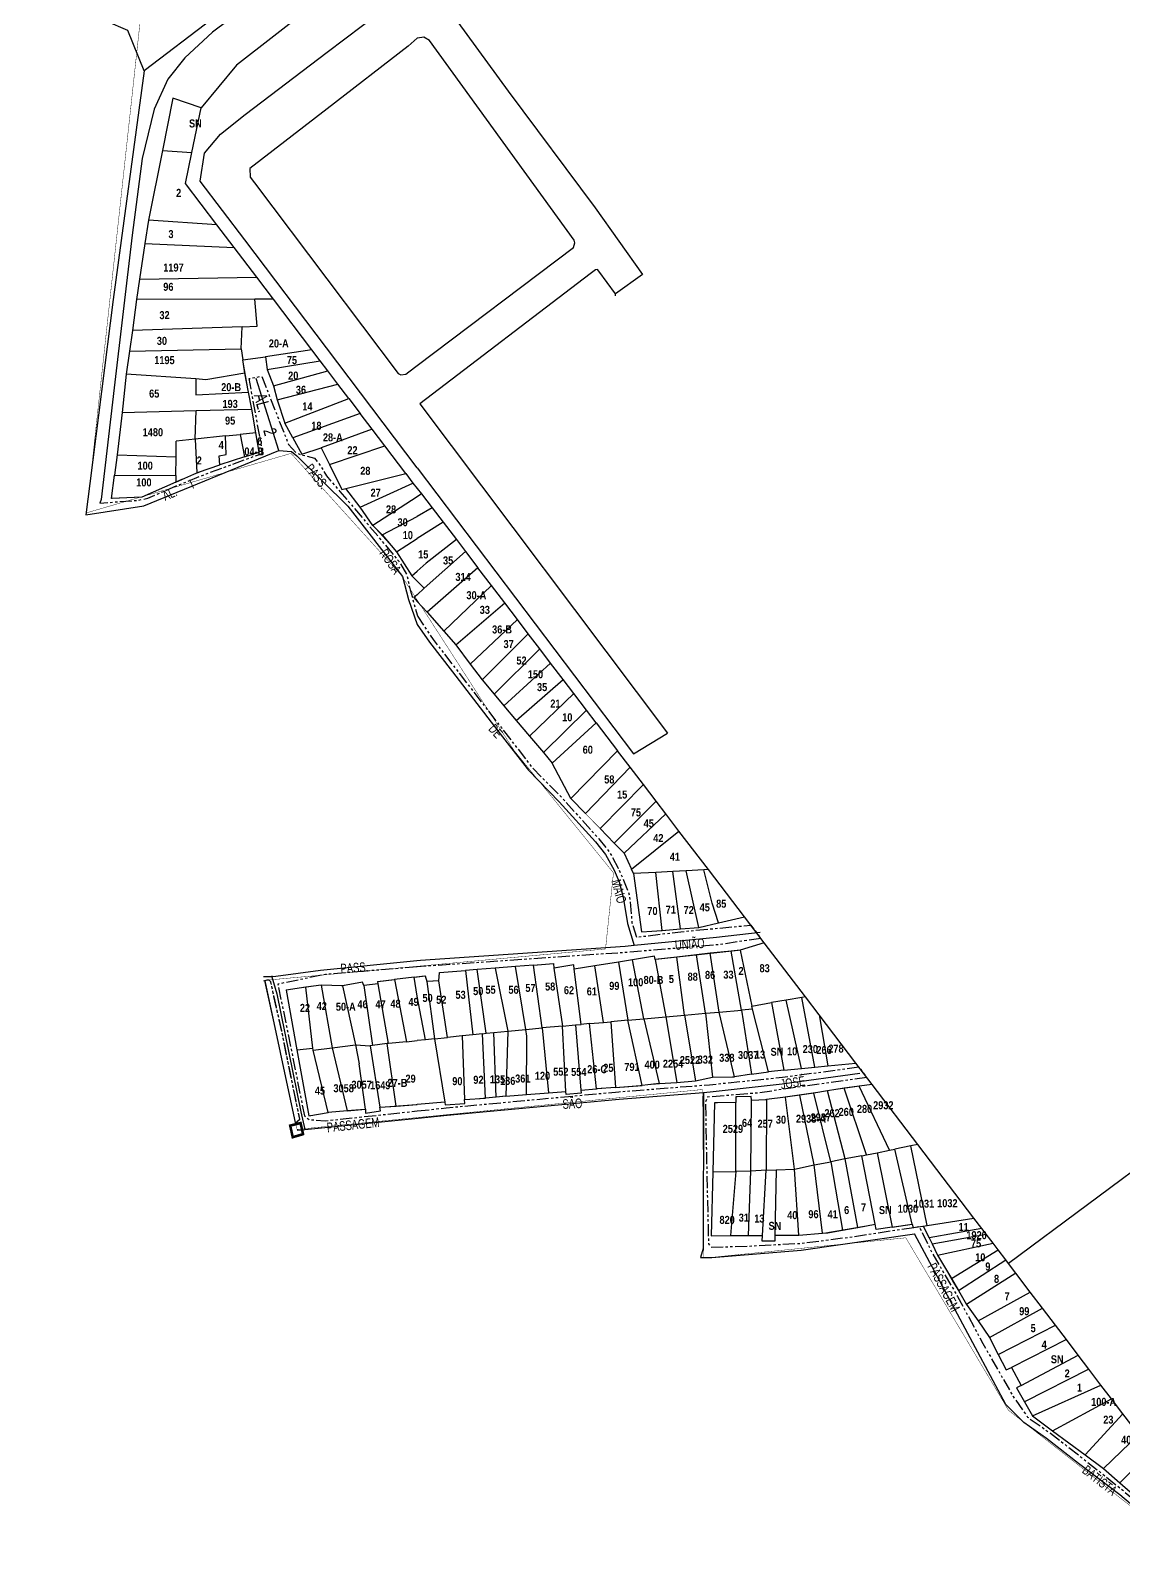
# Model space of a CAD drawing. Extents: x 204381 to 207261, y 4847713 to 4851061.
# Drawn here: x 205675.4 to 206016.9, y 4847956.8 to 4848431.2 of the extents above; entities that cross this region are included whole.
import ezdxf
from ezdxf.enums import TextEntityAlignment as Align

# ---------------------------------------------------------------- set-up
doc = ezdxf.new("R2010")
doc.units = 0
doc.header["$LTSCALE"] = 1.5
doc.header["$MEASUREMENT"] = 0
doc.linetypes.add('PHANTOMX2', pattern=[5, 2.5, -0.5, 0.5, -0.5, 0.5, -0.5])
for name, color, linetype in [('CD-MALHA-LOTES', 40, 'CONTINUOUS'), ('HD-VALAS-DRENOS', 170, 'CONTINUOUS'), ('LM-LIM-SETOR-FISCAL', 7, 'CONTINUOUS'), ('RU-QUADRAS', 210, 'CONTINUOUS'), ('SV-EIXO-ROD-ESTR', 7, 'CONTINUOUS'), ('SV-EIXO-RUA-N-PAV', 6, 'CONTINUOUS'), ('SV-EIXO-RUA-PAV', 20, 'CONTINUOUS'), ('SV-EST-MUNIC-PAV', 1, 'CONTINUOUS'), ('SV-PONTE-BUEIRO', 249, 'CONTINUOUS'), ('SV-RUA-NAO-PAV-S-GUIA-C-GUIA', 7, 'PHANTOMX2'), ('SV-RUA-PAVIM-S-GUIA-C-GUIA', 7, 'CONTINUOUS'), ('SV-TXT-RUA-N-PAV-S-GUIA-C-GUIA', 7, 'CONTINUOUS'), ('Th_NmrPort', 7, 'CONTINUOUS')]:
    doc.layers.add(name, color=color, linetype=linetype)
doc.styles.add('ARIAL', font='ARIAL.TTF')
doc.styles.get("Standard").update_dxf_attribs({"font": 'swisscbo.ttf'})
doc.linetypes.add('Limite', pattern='A,20,-3,[130,ltypeshp.shx,S=6.35,R=0,X=0,Y=0],-3,20', length=46)

msp = doc.modelspace()

# ---------------------------------------------------------------- linework, layer by layer
at = {"layer": 'CD-MALHA-LOTES', "linetype": 'Continuous'}
for points in [[(205796.21, 4848464.28), (205739.75, 4848420.29)], [(205739.75, 4848420.29), (205728.75, 4848406.99)], [(205719.91, 4848409.98), (205716.64, 4848393.62)], [(205728.75, 4848406.99), (205719.91, 4848409.98)], [(205725.82, 4848392.96), (205728.75, 4848406.99)], [(205716.64, 4848393.62), (205712.25, 4848371.84)], [(205716.64, 4848393.62), (205725.82, 4848392.96)], [(205723.88, 4848383.29), (205725.82, 4848392.96)], [(205733.63, 4848370.45), (205723.88, 4848383.29)], [(205712.25, 4848371.84), (205711.16, 4848364.59)], [(205733.63, 4848370.45), (205712.25, 4848371.84)], [(205739, 4848363.38), (205733.63, 4848370.45)], [(205711.16, 4848364.59), (205709.5, 4848353.49)], [(205711.16, 4848364.59), (205739, 4848363.38)], [(205746.09, 4848354.04), (205739, 4848363.38)], [(205709.5, 4848353.49), (205708.54, 4848347.1)], [(205709.5, 4848353.49), (205746.09, 4848354.04)], [(205751.28, 4848347.22), (205746.09, 4848354.04)], [(205708.54, 4848347.1), (205707.26, 4848337.4)], [(205745.44, 4848347.24), (205708.54, 4848347.1)], [(205746.24, 4848338.75), (205745.44, 4848347.24)], [(205751.28, 4848347.22), (205745.44, 4848347.24)], [(205763.3, 4848331.37), (205751.28, 4848347.22)], [(205707.26, 4848337.4), (205706.3, 4848330.92)], [(205741.5, 4848338.57), (205707.26, 4848337.4)], [(205741.25, 4848331.68), (205741.5, 4848338.57)], [(205741.5, 4848338.57), (205746.24, 4848338.75)], [(205706.3, 4848330.92), (205705.25, 4848323.78)], [(205706.3, 4848330.92), (205741.25, 4848331.68)], [(205741.25, 4848331.68), (205741.79, 4848328.19)], [(205763.3, 4848331.37), (205748.79, 4848329.21)], [(205765.94, 4848327.91), (205763.3, 4848331.37)], [(205741.79, 4848328.19), (205748.79, 4848329.21)], [(205742.36, 4848324.08), (205741.79, 4848328.19)], [(205748.79, 4848329.21), (205749.39, 4848325.22)], [(205749.39, 4848325.22), (205765.94, 4848327.91)], [(205749.39, 4848325.22), (205751.32, 4848320.08)], [(205768.34, 4848324.76), (205765.94, 4848327.91)], [(205705.25, 4848323.78), (205704.07, 4848311.82)], [(205727.01, 4848322.25), (205705.25, 4848323.78)], [(205727.01, 4848322.25), (205727.08, 4848317.26)], [(205730.23, 4848322.04), (205727.01, 4848322.25)], [(205742.36, 4848324.08), (205730.23, 4848322.04)], [(205743.54, 4848318.17), (205742.36, 4848324.08)], [(205751.32, 4848320.08), (205768.34, 4848324.76)], [(205751.32, 4848320.08), (205752.46, 4848315.79)], [(205752.46, 4848315.79), (205771.46, 4848320.65)], [(205771.46, 4848320.65), (205768.34, 4848324.76)], [(205774.89, 4848316.13), (205771.46, 4848320.65)], [(205727.08, 4848317.26), (205743.54, 4848318.17)], [(205744.51, 4848312.86), (205743.54, 4848318.17)], [(205752.46, 4848315.79), (205754.87, 4848308.42)], [(205754.87, 4848308.42), (205774.89, 4848316.13)], [(205774.89, 4848316.13), (205778.43, 4848311.48)], [(205704.07, 4848311.82), (205702.43, 4848298.51)], [(205704.07, 4848311.82), (205727.15, 4848312.46)], [(205726.82, 4848303.47), (205727.15, 4848312.46)], [(205727.15, 4848312.46), (205744.51, 4848312.86)], [(205745.79, 4848305.43), (205744.51, 4848312.86)], [(205778.43, 4848311.48), (205757.35, 4848303.91)], [(205782.14, 4848306.6), (205778.43, 4848311.48)], [(205757.35, 4848303.91), (205754.87, 4848308.42)], [(205782.14, 4848306.6), (205766.25, 4848300.7)], [(205786.07, 4848301.42), (205782.14, 4848306.6)], [(205720.89, 4848297.92), (205720.92, 4848302.86)], [(205726.82, 4848303.47), (205720.92, 4848302.86)], [(205736.3, 4848304.45), (205726.82, 4848303.47)], [(205726.82, 4848303.47), (205727.42, 4848292.89)], [(205736.3, 4848304.45), (205740.94, 4848304.87)], [(205736.51, 4848298.67), (205736.3, 4848304.45)], [(205745.79, 4848305.43), (205740.94, 4848304.87)], [(205740.94, 4848304.87), (205742.29, 4848297.92)], [(205746.83, 4848299.39), (205745.79, 4848305.43)], [(205757.35, 4848303.91), (205760.16, 4848298.79)], [(205768.86, 4848295.5), (205786.07, 4848301.42)], [(205792.66, 4848292.74), (205786.07, 4848301.42)], [(206326.51, 4848302.55), (205980.97, 4848045.89)], [(205702.43, 4848298.51), (205701.64, 4848292.21)], [(205702.43, 4848298.51), (205720.89, 4848297.92)], [(205720.82, 4848292.07), (205720.89, 4848297.92)], [(205734.35, 4848298.24), (205736.51, 4848298.67)], [(205734.53, 4848295.4), (205734.35, 4848298.24)], [(205742.29, 4848297.92), (205734.53, 4848295.4)], [(205742.29, 4848297.92), (205746.83, 4848299.39)], [(205760.16, 4848298.79), (205766.25, 4848300.7)], [(205766.25, 4848300.7), (205768.86, 4848295.5)], [(205700.75, 4848284.89), (205701.64, 4848292.21)], [(205701.64, 4848292.21), (205720.82, 4848292.07)], [(205720.78, 4848290.06), (205727.42, 4848292.89)], [(205720.82, 4848292.07), (205720.78, 4848290.06)], [(205727.42, 4848292.89), (205727.91, 4848293.12)], [(205727.91, 4848293.12), (205734.53, 4848295.4)], [(205768.86, 4848295.5), (205772.72, 4848287.75)], [(205773.88, 4848288.04), (205792.66, 4848292.74)], [(205792.66, 4848292.74), (205794.82, 4848289.67)], [(205720.78, 4848290.06), (205710.22, 4848285.32)], [(205772.72, 4848287.75), (205773.88, 4848288.04)], [(205778.42, 4848282.19), (205773.88, 4848288.04)], [(205778.42, 4848282.19), (205794.82, 4848289.67)], [(205794.82, 4848289.67), (205796.23, 4848288.07)], [(205796.23, 4848288.07), (205797.54, 4848286.35)], [(205710.22, 4848285.32), (205700.75, 4848284.89)], [(205782.34, 4848276.45), (205778.42, 4848282.19)], [(205796.25, 4848285.44), (205782.34, 4848276.45)], [(205797.54, 4848286.35), (205796.25, 4848285.44)], [(205797.54, 4848286.35), (205800.88, 4848281.97)], [(205785.24, 4848273.55), (205796.21, 4848279.3)], [(205800.88, 4848281.97), (205796.21, 4848279.3)], [(205804.3, 4848277.51), (205796.23, 4848272.37)], [(205800.88, 4848281.97), (205804.3, 4848277.51)], [(205804.3, 4848277.51), (205808.53, 4848272.1)], [(205782.34, 4848276.45), (205785.24, 4848273.55)], [(205785.24, 4848273.55), (205789.8, 4848268.27)], [(205789.8, 4848268.27), (205796.23, 4848272.37)], [(205789.8, 4848268.27), (205794.55, 4848260.79)], [(205798.37, 4848256.9), (205811.29, 4848268.35)], [(205808.53, 4848272.1), (205799, 4848264.68)], [(205808.53, 4848272.1), (205811.29, 4848268.35)], [(205811.29, 4848268.35), (205815.21, 4848263.22)], [(205799, 4848264.68), (205796.23, 4848262.26)], [(205815.21, 4848263.22), (205799.38, 4848249.4)], [(205819.43, 4848257.7), (205815.21, 4848263.22)], [(205794.55, 4848260.79), (205796.23, 4848262.26)], [(205794.55, 4848260.79), (205796.23, 4848259.08)], [(205798.37, 4848256.9), (205796.23, 4848259.08)], [(205796.21, 4848254.78), (205795.21, 4848253.95)], [(205795.21, 4848253.95), (205796.21, 4848252.74)], [(205796.21, 4848254.78), (205798.37, 4848256.9)], [(205804.59, 4848243.42), (205819.43, 4848257.7)], [(205823.57, 4848252.27), (205819.43, 4848257.7)], [(205796.21, 4848252.74), (205799.38, 4848249.4)], [(205799.38, 4848249.4), (205804.59, 4848243.42)], [(205808.28, 4848239.19), (205823.57, 4848252.27)], [(205827.51, 4848247.12), (205823.57, 4848252.27)], [(205812.78, 4848233.21), (205827.51, 4848247.12)], [(205830.9, 4848242.67), (205827.51, 4848247.12)], [(205804.59, 4848243.42), (205808.28, 4848239.19)], [(205816.5, 4848228.27), (205830.9, 4848242.67)], [(205834.53, 4848237.92), (205830.9, 4848242.67)], [(205808.28, 4848239.19), (205812.78, 4848233.21)], [(205834.53, 4848237.92), (205820.26, 4848223.79)], [(205837.89, 4848233.52), (205834.53, 4848237.92)], [(205812.78, 4848233.21), (205816.5, 4848228.27)], [(205823.33, 4848220.16), (205837.89, 4848233.52)], [(205841.83, 4848228.37), (205837.89, 4848233.52)], [(205816.5, 4848228.27), (205820.26, 4848223.79)], [(205827.19, 4848215.58), (205841.83, 4848228.37)], [(205845.18, 4848223.98), (205841.83, 4848228.37)], [(205820.26, 4848223.79), (205823.33, 4848220.16)], [(205831.34, 4848210.65), (205845.18, 4848223.98)], [(205849.14, 4848218.79), (205845.18, 4848223.98)], [(205823.33, 4848220.16), (205827.19, 4848215.58)], [(205835.65, 4848205.53), (205849.14, 4848218.79)], [(205852.15, 4848214.86), (205849.14, 4848218.79)], [(205827.19, 4848215.58), (205831.34, 4848210.65)], [(205838.4, 4848202.26), (205852.15, 4848214.86)], [(205852.15, 4848214.86), (205858.83, 4848206.11)], [(205831.34, 4848210.65), (205835.65, 4848205.53)], [(205835.65, 4848205.53), (205838.4, 4848202.26)], [(205844.23, 4848191.14), (205838.4, 4848202.26)], [(205858.83, 4848206.11), (205844.23, 4848191.14)], [(205862.73, 4848201), (205858.83, 4848206.11)], [(205862.73, 4848201), (205848.8, 4848186.47)], [(205866.89, 4848195.56), (205862.73, 4848201)], [(205853.34, 4848181.84), (205866.89, 4848195.56)], [(205870.9, 4848190.31), (205866.89, 4848195.56)], [(205844.23, 4848191.14), (205848.8, 4848186.47)], [(205857.8, 4848177.28), (205870.9, 4848190.31)], [(205873.87, 4848186.41), (205870.9, 4848190.31)], [(205860.91, 4848174.11), (205873.87, 4848186.41)], [(205877.99, 4848181.03), (205873.87, 4848186.41)], [(205853.34, 4848181.84), (205857.8, 4848177.28)], [(205863.19, 4848169.09), (205877.99, 4848181.03)], [(205887.19, 4848168.98), (205877.99, 4848181.03)], [(205857.8, 4848177.28), (205860.91, 4848174.11)], [(205860.91, 4848174.11), (205863.19, 4848169.09)], [(205863.79, 4848167.75), (205863.19, 4848169.09)], [(205876.08, 4848168.39), (205870.82, 4848168.12)], [(205880.25, 4848168.61), (205876.08, 4848168.39)], [(205878.47, 4848150.44), (205876.08, 4848168.39)], [(205885.78, 4848168.91), (205880.25, 4848168.61)], [(205884.2, 4848150.89), (205880.25, 4848168.61)], [(205887.19, 4848168.98), (205885.78, 4848168.91)], [(205888.33, 4848158.53), (205885.78, 4848168.91)], [(205898.48, 4848154.2), (205887.19, 4848168.98)], [(205870.82, 4848168.12), (205863.79, 4848167.75)], [(205863.79, 4848167.75), (205866.32, 4848149.49)], [(205872.71, 4848149.99), (205870.82, 4848168.12)], [(205890.37, 4848152.32), (205888.33, 4848158.53)], [(205890.37, 4848152.32), (205898.48, 4848154.2)], [(205904.67, 4848146.08), (205898.48, 4848154.2)], [(205866.32, 4848149.49), (205872.71, 4848149.99)], [(205872.71, 4848149.99), (205878.47, 4848150.44)], [(205878.47, 4848150.44), (205884.2, 4848150.89)], [(205884.2, 4848150.89), (205890.37, 4848152.32)], [(205904.67, 4848146.08), (205897.17, 4848143.76)], [(205917.49, 4848129.18), (205904.67, 4848146.08)], [(205859.07, 4848140.11), (205851.73, 4848138.94)], [(205863.51, 4848140.81), (205859.07, 4848140.11)], [(205859.07, 4848140.11), (205862.08, 4848121.94)], [(205870.38, 4848141.9), (205863.51, 4848140.81)], [(205867.07, 4848122.38), (205863.51, 4848140.81)], [(205870.55, 4848140.85), (205870.38, 4848141.9)], [(205877.33, 4848141.66), (205870.55, 4848140.85)], [(205870.55, 4848140.85), (205873.87, 4848122.99)], [(205883.49, 4848142.4), (205877.33, 4848141.66)], [(205879.72, 4848123.52), (205877.33, 4848141.66)], [(205887.71, 4848142.82), (205883.49, 4848142.4)], [(205886.33, 4848124.11), (205883.49, 4848142.4)], [(205894.31, 4848143.48), (205887.71, 4848142.82)], [(205890.53, 4848124.48), (205887.71, 4848142.82)], [(205897.17, 4848143.76), (205894.31, 4848143.48)], [(205897.49, 4848125.11), (205894.31, 4848143.48)], [(205897.17, 4848143.76), (205900.75, 4848126.31)], [(205795.29, 4848135.42), (205789.08, 4848134.67)], [(205795.29, 4848135.42), (205796.25, 4848135.52)], [(205796.21, 4848129.46), (205795.29, 4848135.42)], [(205796.25, 4848135.52), (205798.73, 4848135.83)], [(205798.73, 4848135.83), (205799.27, 4848133.99)], [(205803.01, 4848134.21), (205803.2, 4848136.82)], [(205803.2, 4848136.82), (205811.34, 4848137.47)], [(205814.98, 4848137.76), (205811.34, 4848137.47)], [(205811.34, 4848137.47), (205813.58, 4848117.4)], [(205820.59, 4848138.2), (205814.98, 4848137.76)], [(205817.81, 4848117.84), (205814.98, 4848137.76)], [(205826.93, 4848138.71), (205820.59, 4848138.2)], [(205820.59, 4848138.2), (205824.49, 4848118.52)], [(205832.52, 4848139.15), (205826.93, 4848138.71)], [(205830.21, 4848119.01), (205826.93, 4848138.71)], [(205832.52, 4848139.15), (205838.8, 4848139.65)], [(205835.23, 4848119.53), (205832.52, 4848139.15)], [(205838.8, 4848139.65), (205838.94, 4848138.15)], [(205845.15, 4848139.22), (205838.94, 4848138.15)], [(205838.94, 4848138.15), (205841.61, 4848120.06)], [(205845.28, 4848137.92), (205845.15, 4848139.22)], [(205851.73, 4848138.94), (205845.28, 4848137.92)], [(205847.4, 4848120.62), (205845.28, 4848137.92)], [(205854.46, 4848121.25), (205851.73, 4848138.94)], [(205761.47, 4848132.21), (205755.23, 4848131.35)], [(205755.23, 4848131.35), (205758.6, 4848112.66)], [(205766.24, 4848132.87), (205761.47, 4848132.21)], [(205763.61, 4848113.21), (205761.47, 4848132.21)], [(205766.24, 4848132.87), (205769.64, 4848113.27)], [(205772.91, 4848132.64), (205766.24, 4848132.87)], [(205779.17, 4848133.86), (205772.91, 4848132.64)], [(205772.91, 4848132.64), (205776.91, 4848114.23)], [(205779.55, 4848132.76), (205779.17, 4848133.86)], [(205784.05, 4848133.3), (205779.55, 4848132.76)], [(205779.55, 4848132.76), (205782.3, 4848114.05)], [(205783.91, 4848134.05), (205789.08, 4848134.67)], [(205784.05, 4848133.3), (205783.91, 4848134.05)], [(205787.24, 4848114.65), (205784.05, 4848133.3)], [(205789.08, 4848134.67), (205792.84, 4848115.19)], [(205803.01, 4848134.21), (205799.27, 4848133.99)], [(205799.27, 4848133.99), (205801.58, 4848116.13)], [(205805.66, 4848116.57), (205803.01, 4848134.21)], [(205798.86, 4848115.84), (205796.21, 4848129.46)], [(205900.75, 4848126.31), (205906.96, 4848127.46)], [(205900.96, 4848125.42), (205900.75, 4848126.31)], [(205911.45, 4848128.2), (205906.96, 4848127.46)], [(205906.96, 4848127.46), (205910.8, 4848106.3)], [(205916.38, 4848129), (205911.45, 4848128.2)], [(205916.3, 4848106.84), (205911.45, 4848128.2)], [(205917.49, 4848129.18), (205916.38, 4848129)], [(205920.47, 4848107.25), (205916.38, 4848129)], [(205921.76, 4848123.65), (205917.49, 4848129.18)], [(205850.1, 4848120.86), (205847.4, 4848120.62)], [(205850.1, 4848120.86), (205854.46, 4848121.25)], [(205852.28, 4848100.48), (205850.1, 4848120.86)], [(205854.46, 4848121.25), (205856.7, 4848121.45)], [(205862.08, 4848121.94), (205856.7, 4848121.45)], [(205856.7, 4848121.45), (205858.15, 4848100.94)], [(205862.08, 4848121.94), (205867.07, 4848122.38)], [(205866.5, 4848101.54), (205862.08, 4848121.94)], [(205867.07, 4848122.38), (205873.87, 4848122.99)], [(205867.07, 4848122.38), (205871.82, 4848102.18)], [(205873.87, 4848122.99), (205879.72, 4848123.52)], [(205873.87, 4848122.99), (205877.36, 4848102.48)], [(205879.72, 4848123.52), (205886.33, 4848124.11)], [(205879.72, 4848123.52), (205883.19, 4848102.94)], [(205886.33, 4848124.11), (205890.53, 4848124.48)], [(205886.33, 4848124.11), (205888.45, 4848104.09)], [(205890.53, 4848124.48), (205897.49, 4848125.11)], [(205895.38, 4848104.27), (205890.53, 4848124.48)], [(205900.96, 4848125.42), (205897.49, 4848125.11)], [(205897.49, 4848125.11), (205900.68, 4848105.04)], [(205905.97, 4848105.82), (205900.96, 4848125.42)], [(205933.28, 4848108.51), (205921.76, 4848123.65)], [(205921.76, 4848123.65), (205924.54, 4848107.67)], [(205801.58, 4848116.13), (205798.86, 4848115.84)], [(205801.58, 4848116.13), (205805.66, 4848116.57)], [(205801.58, 4848116.13), (205804.87, 4848096.29)], [(205810.26, 4848117.07), (205805.66, 4848116.57)], [(205813.58, 4848117.4), (205810.26, 4848117.07)], [(205810.26, 4848117.07), (205811.04, 4848097.11)], [(205816.58, 4848117.71), (205813.58, 4848117.4)], [(205816.58, 4848117.71), (205817.81, 4848117.84)], [(205817.53, 4848097.61), (205816.58, 4848117.71)], [(205817.81, 4848117.84), (205820.12, 4848118.07)], [(205820.12, 4848118.07), (205824.49, 4848118.52)], [(205820.86, 4848097.91), (205820.12, 4848118.07)], [(205824.49, 4848118.52), (205823.94, 4848098.15)], [(205824.49, 4848118.52), (205830.21, 4848119.01)], [(205830.21, 4848119.01), (205835.23, 4848119.53)], [(205830.46, 4848116.98), (205830.21, 4848119.01)], [(205830.42, 4848098.68), (205830.46, 4848116.98)], [(205841.61, 4848120.06), (205835.23, 4848119.53)], [(205835.23, 4848119.53), (205837.19, 4848099.23)], [(205841.61, 4848120.06), (205845.68, 4848120.47)], [(205842.66, 4848099.67), (205841.61, 4848120.06)], [(205845.68, 4848120.47), (205847.4, 4848120.62)], [(205845.68, 4848120.47), (205847.38, 4848100.05)], [(205758.6, 4848112.66), (205763.61, 4848113.21)], [(205758.6, 4848112.66), (205762.31, 4848092.08)], [(205763.75, 4848112.61), (205763.61, 4848113.21)], [(205763.75, 4848112.61), (205769.64, 4848113.27)], [(205768.38, 4848093.05), (205763.75, 4848112.61)], [(205769.64, 4848113.27), (205776.91, 4848114.23)], [(205769.64, 4848113.27), (205774.36, 4848093.62)], [(205776.91, 4848114.23), (205778.08, 4848108.27)], [(205776.91, 4848114.23), (205781.55, 4848113.97)], [(205782.3, 4848114.05), (205781.55, 4848113.97)], [(205781.55, 4848113.97), (205784.55, 4848094.75)], [(205786.87, 4848114.61), (205782.3, 4848114.05)], [(205787.24, 4848114.65), (205786.87, 4848114.61)], [(205789.6, 4848095.08), (205786.87, 4848114.61)], [(205792.84, 4848115.19), (205787.24, 4848114.65)], [(205792.84, 4848115.19), (205796.23, 4848115.55)], [(205798.86, 4848115.84), (205796.23, 4848115.55)], [(205780.08, 4848094.17), (205778.08, 4848108.27)], [(205910.8, 4848106.3), (205916.3, 4848106.84)], [(205916.3, 4848106.84), (205920.47, 4848107.25)], [(205920.47, 4848107.25), (205924.54, 4848107.67)], [(205924.54, 4848107.67), (205933.28, 4848108.51)], [(205938.35, 4848101.86), (205933.28, 4848108.51)], [(205871.82, 4848102.18), (205866.5, 4848101.54)], [(205871.82, 4848102.18), (205877.36, 4848102.48)], [(205877.36, 4848102.48), (205883.19, 4848102.94)], [(205883.19, 4848102.94), (205888.45, 4848104.09)], [(205888.45, 4848104.09), (205895.38, 4848104.27)], [(205900.68, 4848105.04), (205895.38, 4848104.27)], [(205900.68, 4848105.04), (205905.97, 4848105.82)], [(205910.8, 4848106.3), (205905.97, 4848105.82)], [(205938.35, 4848101.86), (205934.31, 4848101.33)], [(205952.63, 4848083.1), (205938.35, 4848101.86)], [(205811.04, 4848097.11), (205817.53, 4848097.61)], [(205820.86, 4848097.91), (205817.53, 4848097.61)], [(205823.94, 4848098.15), (205820.86, 4848097.91)], [(205823.94, 4848098.15), (205830.42, 4848098.68)], [(205830.42, 4848098.68), (205837.19, 4848099.23)], [(205837.19, 4848099.23), (205842.66, 4848099.67)], [(205842.76, 4848098.76), (205842.66, 4848099.67)], [(205847.49, 4848099.13), (205842.76, 4848098.76)], [(205847.38, 4848100.05), (205852.28, 4848100.48)], [(205847.38, 4848100.05), (205847.49, 4848099.13)], [(205858.15, 4848100.94), (205852.28, 4848100.48)], [(205858.15, 4848100.94), (205866.5, 4848101.54)], [(205895.82, 4848097.96), (205895.75, 4848096.21)], [(205900.55, 4848098.1), (205895.82, 4848097.96)], [(205900.63, 4848096.95), (205900.55, 4848098.1)], [(205900.63, 4848096.95), (205905.36, 4848097.19)], [(205905.36, 4848097.19), (205905.29, 4848075.03)], [(205911.28, 4848097.9), (205905.36, 4848097.19)], [(205915.8, 4848098.54), (205911.28, 4848097.9)], [(205914.11, 4848075.35), (205911.28, 4848097.9)], [(205920.09, 4848099.16), (205915.8, 4848098.54)], [(205920.22, 4848076.7), (205915.8, 4848098.54)], [(205924.36, 4848099.84), (205920.09, 4848099.16)], [(205925.49, 4848077.72), (205920.09, 4848099.16)], [(205929.62, 4848100.71), (205924.36, 4848099.84)], [(205929.95, 4848078.59), (205924.36, 4848099.84)], [(205934.31, 4848101.33), (205929.62, 4848100.71)], [(205936.58, 4848079.88), (205929.62, 4848100.71)], [(205943.74, 4848081.28), (205934.31, 4848101.33)], [(205762.31, 4848092.08), (205768.38, 4848093.05)], [(205774.36, 4848093.62), (205768.38, 4848093.05)], [(205774.36, 4848093.62), (205780.08, 4848094.17)], [(205780.08, 4848094.17), (205780.1, 4848092.92)], [(205780.1, 4848092.92), (205784.78, 4848093.61)], [(205784.55, 4848094.75), (205789.6, 4848095.08)], [(205784.78, 4848093.61), (205784.55, 4848094.75)], [(205789.6, 4848095.08), (205796.23, 4848095.64)], [(205804.87, 4848096.29), (205796.23, 4848095.64)], [(205804.87, 4848096.29), (205804.94, 4848095.44)], [(205804.94, 4848095.44), (205811.11, 4848095.91)], [(205811.11, 4848095.91), (205811.04, 4848097.11)], [(205889.07, 4848096.08), (205888.57, 4848074.6)], [(205895.75, 4848096.21), (205889.07, 4848096.08)], [(205895.72, 4848074.71), (205895.75, 4848096.21)], [(205900.45, 4848074.79), (205900.63, 4848096.95)], [(205952.63, 4848083.1), (205950.43, 4848082.64)], [(205970.15, 4848060.1), (205952.63, 4848083.1)], [(205929.95, 4848078.59), (205925.49, 4848077.72)], [(205935.1, 4848079.6), (205929.95, 4848078.59)], [(205933.86, 4848057.19), (205929.95, 4848078.59)], [(205935.1, 4848079.6), (205936.58, 4848079.88)], [(205939.32, 4848058.18), (205935.1, 4848079.6)], [(205936.58, 4848079.88), (205939.9, 4848080.53)], [(205939.9, 4848080.53), (205943.74, 4848081.28)], [(205939.9, 4848080.53), (205944.61, 4848057.31)], [(205943.74, 4848081.28), (205945.42, 4848081.61)], [(205950.43, 4848082.64), (205945.42, 4848081.61)], [(205950.89, 4848058.24), (205945.42, 4848081.61)], [(205955.55, 4848057.81), (205950.43, 4848082.64)], [(205888.57, 4848074.6), (205888.11, 4848054.54)], [(205888.57, 4848074.6), (205895.72, 4848074.71)], [(205895.72, 4848074.71), (205894.15, 4848054.62)], [(205900.45, 4848074.79), (205895.72, 4848074.71)], [(205899.74, 4848054.67), (205900.45, 4848074.79)], [(205905.29, 4848075.03), (205900.45, 4848074.79)], [(205904.13, 4848054.7), (205905.29, 4848075.03)], [(205905.29, 4848075.03), (205908.33, 4848075.19)], [(205908.33, 4848075.19), (205907.92, 4848054.77)], [(205908.33, 4848075.19), (205914.11, 4848075.35)], [(205914.11, 4848075.35), (205920.22, 4848076.7)], [(205915.5, 4848054.72), (205914.11, 4848075.35)], [(205920.22, 4848076.7), (205925.49, 4848077.72)], [(205922.88, 4848055.35), (205920.22, 4848076.7)], [(205925.49, 4848077.72), (205929.06, 4848056.31)], [(205955.55, 4848057.81), (205970.15, 4848060.1)], [(205972.59, 4848056.89), (205970.15, 4848060.1)], [(205888.11, 4848054.54), (205894.15, 4848054.62)], [(205894.15, 4848054.62), (205899.74, 4848054.67)], [(205899.74, 4848054.67), (205904.13, 4848054.7)], [(205903.97, 4848052.94), (205904.13, 4848054.7)], [(205907.92, 4848054.77), (205907.91, 4848052.92)], [(205907.92, 4848054.77), (205915.5, 4848054.72)], [(205915.5, 4848054.72), (205922.88, 4848055.35)], [(205922.88, 4848055.35), (205924.51, 4848055.49)], [(205924.51, 4848055.49), (205929.06, 4848056.31)], [(205929.06, 4848056.31), (205933.86, 4848057.19)], [(205933.86, 4848057.19), (205939.32, 4848058.18)], [(205939.65, 4848056.58), (205939.32, 4848058.18)], [(205944.61, 4848057.31), (205939.65, 4848056.58)], [(205944.61, 4848057.31), (205950.89, 4848058.24)], [(205950.89, 4848058.24), (205951.21, 4848057.2)], [(205951.21, 4848057.2), (205954.33, 4848057.62)], [(205954.33, 4848057.62), (205955.55, 4848057.81)], [(205954.33, 4848057.62), (205956.16, 4848053.94)], [(205972.59, 4848056.89), (205956.16, 4848053.94)], [(205957.08, 4848052.1), (205973.95, 4848055.11)], [(205973.95, 4848055.11), (205972.59, 4848056.89)], [(205976.15, 4848052.23), (205973.95, 4848055.11)], [(205907.91, 4848052.92), (205903.97, 4848052.94)], [(205956.16, 4848053.94), (205957.08, 4848052.1)], [(205957.08, 4848052.1), (205958.83, 4848048.57)], [(205958.83, 4848048.57), (205976.15, 4848052.23)], [(205963.15, 4848041.21), (205977.74, 4848050.14)], [(205977.74, 4848050.14), (205976.15, 4848052.23)], [(205980.09, 4848047.05), (205977.74, 4848050.14)], [(205958.83, 4848048.57), (205963.15, 4848041.21)], [(205965.34, 4848037.49), (205980.09, 4848047.05)], [(205980.97, 4848045.89), (205980.09, 4848047.05)], [(205983.26, 4848042.88), (205980.97, 4848045.89)], [(205963.15, 4848041.21), (205965.34, 4848037.49)], [(205983.26, 4848042.88), (205967.89, 4848033.15)], [(205987.75, 4848036.99), (205983.26, 4848042.88)], [(205965.34, 4848037.49), (205967.89, 4848033.15)], [(205971.44, 4848027.98), (205987.75, 4848036.99)], [(205991.55, 4848032), (205987.75, 4848036.99)], [(205967.89, 4848033.15), (205971.44, 4848027.98)], [(205974.99, 4848022.8), (205991.55, 4848032)], [(205995.63, 4848026.64), (205991.55, 4848032)], [(205971.44, 4848027.98), (205974.99, 4848022.8)], [(205977.77, 4848017.45), (205995.63, 4848026.64)], [(205999.05, 4848022.15), (205995.63, 4848026.64)], [(205974.99, 4848022.8), (205977.77, 4848017.45)], [(205999.05, 4848022.15), (205981.88, 4848013.46)], [(206002.76, 4848017.27), (205999.05, 4848022.15)], [(205977.77, 4848017.45), (205980.25, 4848012.68)], [(205984.89, 4848007.8), (206002.76, 4848017.27)], [(206006.09, 4848012.9), (206002.76, 4848017.27)], [(205980.25, 4848012.68), (205981.88, 4848013.46)], [(205981.88, 4848013.46), (205984.89, 4848007.8)], [(206006.09, 4848012.9), (205986.01, 4848002.65)], [(206009.81, 4848007.9), (206006.09, 4848012.9)], [(205984.89, 4848007.8), (205983.51, 4848007.12)], [(205983.51, 4848007.12), (205986.01, 4848002.65)], [(205988.44, 4847998.29), (206009.81, 4848007.9)], [(206013.18, 4848003.59), (206009.81, 4848007.9)], [(205986.01, 4848002.65), (205988.44, 4847998.29)], [(205994.72, 4847993.66), (206013.18, 4848003.59)], [(206016.72, 4847998.93), (206013.18, 4848003.59)], [(205988.44, 4847998.29), (205994.72, 4847993.66)], [(206004.96, 4847986.1), (206016.72, 4847998.93)], [(206021.65, 4847992.45), (206016.72, 4847998.93)], [(205994.72, 4847993.66), (206004.96, 4847986.1)], [(206010.65, 4847981.9), (206021.65, 4847992.45)], [(206004.96, 4847986.1), (206010.65, 4847981.9)], [(206015.79, 4847977.36), (206025.59, 4847987.28)], [(206010.65, 4847981.9), (206015.79, 4847977.36)], [(206015.79, 4847977.36), (206018.96, 4847974.54)]]:
    msp.add_lwpolyline(points, dxfattribs=at)
at = {"layer": 'HD-VALAS-DRENOS', "const_width": 0.18, "flags": 128}
msp.add_lwpolyline([(205758.28, 4848089.43), (205748.69, 4848134.28)], dxfattribs=at)
msp.add_lwpolyline([(205758.28, 4848089.43), (205748.69, 4848134.28)], dxfattribs=at)
at = {"layer": 'HD-VALAS-DRENOS', "flags": 128}
msp.add_lwpolyline([(205758.28, 4848089.43), (205748.69, 4848134.28)], dxfattribs=at)
msp.add_lwpolyline([(205758.28, 4848089.43), (205748.69, 4848134.28)], dxfattribs=at)
at = {"layer": 'LM-LIM-SETOR-FISCAL', "linetype": 'Limite', "ltscale": 0.1, "const_width": 0.13, "flags": 128}
msp.add_lwpolyline([(206960.49, 4848346.74), (206519.68, 4848013.26), (206524.96, 4848001.52), (206186.17, 4847750.07), (206137.65, 4847714.77), (206055.88, 4847783.52), (206022.18, 4847808.19), (206018.12, 4847816.07), (206019.95, 4847830.66), (206053.3, 4847836.03), (206059.06, 4847868.43), (206040.45, 4847926.27), (206039.82, 4847951.17), (206026.44, 4847964.39), (205980.98, 4848000.04), (205948.86, 4848053.95), (205885.79, 4848047.59), (205885.38, 4848100.28), (205758.68, 4848087.81), (205748.41, 4848134.36), (205855.06, 4848144.19), (205857.54, 4848167.98), (205826.48, 4848206.22), (205791.25, 4848260.92), (205756.8, 4848299.01), (205692.97, 4848280.46), (205710.22, 4848439.16), (205051.32, 4848428.57), (204677.84, 4848416.25), (204661.89, 4848420.75), (204677.59, 4848456.68), (204685.73, 4848493.72), (204687.66, 4848576.43), (204676.79, 4848658.68), (204674.85, 4848798.87), (204665.61, 4849337.36), (204658.49, 4849545.69), (204657.02, 4849545.63), (204645.12, 4849704.28), (204643.71, 4849869.24), (204651.14, 4849927.22), (204647.62, 4849990.33), (204636.26, 4850264.54), (204381.83, 4850909.69), (204986.84, 4850806.73), (205140.83, 4850787.35), (205201.03, 4850796.27), (205245.63, 4850823.19), (205310.25, 4850896.98), (205324.08, 4850905.65), (205327.72, 4850908.15), (205339.74, 4850916.46), (205358.28, 4850945.44), (205381.54, 4850978.24), (205458.47, 4851060.64), (205958.1, 4850305), (206256.21, 4850261.19), (206296.36, 4850246.47), (206381.84, 4850187.26), (206402.35, 4850183.32), (206465.45, 4850155.1), (206438.69, 4850087.64), (206416.16, 4850016.08), (206422.43, 4850015.06), (206376.86, 4849879.93), (206318.97, 4849888.04), (206311.32, 4849828.25), (206177.89, 4849842.97), (206161.27, 4849779.77), (206627.66, 4849358.82), (206746.45, 4849445.1), (206955.53, 4849187.19), (207019.34, 4849111.98), (207025.31, 4849104.91), (207033.93, 4849094.44), (207048.4, 4849077.1), (207039.09, 4849069.24), (207026.18, 4849059.14), (207002.58, 4849038.25), (206981.71, 4849023.09), (206966.26, 4849011.39), (206958.44, 4849004.76), (206968.98, 4848989.87), (206978.67, 4848976.02), (207002.49, 4848944.75), (207008.79, 4848936.89), (207034.07, 4848905.39), (207054.15, 4848879.42), (207075.28, 4848852.41), (207089.04, 4848833.89), (207099.68, 4848804.07), (207108.98, 4848791.97), (207114.21, 4848785.08), (207138.58, 4848756.16), (207148.67, 4848740.27), (207162.16, 4848719.72), (207199.66, 4848661.86), (207214.13, 4848640.25), (207233.64, 4848611.27), (207250.42, 4848586.92), (207261.26, 4848571.24), (207169.66, 4848504.88), (207140.72, 4848483.45), (207106.7, 4848455.88), (207093.59, 4848446.09), (207051.18, 4848413.73)], close=True, dxfattribs=at)
at = {"layer": 'RU-QUADRAS', "color": 6, "linetype": 'Continuous', "const_width": 0.18}
msp.add_lwpolyline([(206035.02, 4847960.25), (206010.65, 4847981.9), (205988.44, 4847998.29), (205983.51, 4848007.12), (205984.89, 4848007.8), (205981.88, 4848013.46), (205980.25, 4848012.68), (205974.99, 4848022.8, -0.035038), (205958.83, 4848048.57), (205954.33, 4848057.62), (205951.21, 4848057.2), (205950.89, 4848058.24), (205939.65, 4848056.58), (205939.32, 4848058.18), (205922.88, 4848055.35, -0.04591), (205907.92, 4848054.77), (205907.91, 4848052.92), (205903.97, 4848052.94), (205904.13, 4848054.7), (205888.11, 4848054.54), (205889.07, 4848096.08), (205895.75, 4848096.21), (205895.82, 4848097.96), (205900.55, 4848098.1), (205900.63, 4848096.95), (205905.36, 4848097.19), (205938.35, 4848101.86), (205933.28, 4848108.51), (205905.97, 4848105.82), (205895.38, 4848104.27), (205888.45, 4848104.09), (205883.19, 4848102.94), (205847.38, 4848100.05), (205847.49, 4848099.13), (205842.76, 4848098.76), (205842.66, 4848099.67), (205811.04, 4848097.11), (205811.11, 4848095.91), (205804.94, 4848095.44), (205804.87, 4848096.29), (205784.55, 4848094.75), (205784.78, 4848093.61), (205780.1, 4848092.92), (205780.08, 4848094.17, 0.031524), (205762.31, 4848092.08), (205755.23, 4848131.35), (205766.24, 4848132.87), (205772.91, 4848132.64), (205779.17, 4848133.86), (205779.55, 4848132.76), (205784.05, 4848133.3), (205783.91, 4848134.05), (205798.73, 4848135.83), (205799.27, 4848133.99), (205803.01, 4848134.21), (205803.2, 4848136.82), (205838.8, 4848139.65), (205838.94, 4848138.15), (205845.15, 4848139.22), (205845.28, 4848137.92), (205870.38, 4848141.9), (205870.55, 4848140.85), (205897.17, 4848143.76), (205904.67, 4848146.08), (205898.48, 4848154.2), (205884.2, 4848150.89), (205866.32, 4848149.49), (205863.79, 4848167.75), (205860.91, 4848174.11), (205844.23, 4848191.14), (205838.4, 4848202.26), (205816.5, 4848228.27), (205808.28, 4848239.19), (205795.21, 4848253.95), (205798.37, 4848256.9), (205794.55, 4848260.79), (205789.8, 4848268.27), (205782.34, 4848276.45, 0.03432), (205773.83, 4848288.01), (205772.72, 4848287.75), (205766.16, 4848300.66), (205760.16, 4848298.79), (205754.87, 4848308.42), (205751.32, 4848320.08), (205749.39, 4848325.22), (205748.79, 4848329.21), (205741.79, 4848328.19), (205746.83, 4848299.39, 0.045764), (205710.22, 4848285.32), (205700.75, 4848284.89, 0.01216), (205705.25, 4848323.78), (205712.25, 4848371.84), (205719.91, 4848409.98), (205728.75, 4848406.99), (205739.75, 4848420.29), (205796.21, 4848464.28)], format="xyb", dxfattribs=at)
at = {"layer": 'SV-EIXO-ROD-ESTR', "flags": 128}
msp.add_lwpolyline([(205796.27, 4848483.66), (205710.88, 4848418.54), (205705.84, 4848431.14), (205692.22, 4848436.94), (205681.84, 4848440.86)], dxfattribs=at)
msp.add_lwpolyline([(205796.27, 4848483.66), (205710.88, 4848418.54), (205705.84, 4848431.14), (205692.22, 4848436.94), (205681.84, 4848440.86)], dxfattribs=at)
at = {"layer": 'SV-EIXO-RUA-N-PAV', "flags": 128}
for points in [[(205752.94, 4848299.87), (205745.94, 4848322.38)], [(205752.94, 4848299.87), (205745.94, 4848322.38)], [(205692.67, 4848279.8), (205710.76, 4848282.62), (205752.94, 4848299.87)], [(205692.67, 4848279.8), (205710.76, 4848282.62), (205752.94, 4848299.87)], [(205752.94, 4848299.87), (205756.99, 4848299.6), (205758.61, 4848298.25), (205774.51, 4848282.48), (205791.63, 4848260.51), (205793.52, 4848253.37), (205796.26, 4848245.59)], [(205752.94, 4848299.87), (205756.99, 4848299.6), (205758.61, 4848298.25), (205774.51, 4848282.48), (205791.63, 4848260.51), (205793.52, 4848253.37), (205796.26, 4848245.59)], [(205796.26, 4848245.59), (205800.07, 4848240.03), (205807.23, 4848230.72), (205821.4, 4848212.37), (205830.55, 4848200.57), (205830.98, 4848200.02), (205840.6, 4848190.2), (205851.9, 4848177.64), (205855.03, 4848173.71), (205857.77, 4848168.82), (205859.33, 4848165.17), (205860.62, 4848160.32), (205861.89, 4848152.17), (205864, 4848145.24)], [(205796.26, 4848245.59), (205800.07, 4848240.03), (205807.23, 4848230.72), (205821.4, 4848212.37), (205830.55, 4848200.57), (205830.98, 4848200.02), (205840.6, 4848190.2), (205851.9, 4848177.64), (205855.03, 4848173.71), (205857.77, 4848168.82), (205859.33, 4848165.17), (205860.62, 4848160.32), (205861.89, 4848152.17), (205864, 4848145.24)], [(205903.34, 4848149.33), (205889.72, 4848147.81), (205864, 4848145.24), (205861.18, 4848144.96), (205832.21, 4848143.01), (205797.28, 4848140.55), (205796.08, 4848140.45)], [(205903.34, 4848149.33), (205889.72, 4848147.81), (205864, 4848145.24), (205861.18, 4848144.96), (205832.21, 4848143.01), (205797.28, 4848140.55), (205796.08, 4848140.45)], [(205796.08, 4848140.45), (205766.02, 4848137.5), (205752.09, 4848135.55), (205750.84, 4848135.51), (205748.17, 4848135.43)], [(205796.08, 4848140.45), (205766.02, 4848137.5), (205752.09, 4848135.55), (205750.84, 4848135.51), (205748.17, 4848135.43)], [(205750.78, 4848135.74), (205750.84, 4848135.51), (205752.34, 4848130.15), (205759.83, 4848093.33), (205761.16, 4848087.83)], [(205750.78, 4848135.74), (205750.84, 4848135.51), (205752.34, 4848130.15), (205759.83, 4848093.33), (205761.16, 4848087.83)], [(205796.47, 4848091.31), (205805.53, 4848092.28), (205859.36, 4848097.31), (205885.67, 4848099.34), (205887.76, 4848099.5), (205910.25, 4848102.04), (205934.5, 4848105.42)], [(205796.47, 4848091.31), (205805.53, 4848092.28), (205859.36, 4848097.31), (205885.67, 4848099.34), (205887.76, 4848099.5), (205910.25, 4848102.04), (205934.5, 4848105.42)], [(205885.67, 4848099.34), (205885.6, 4848050.56), (205884.69, 4848047.82)], [(205885.67, 4848099.34), (205885.6, 4848050.56), (205884.69, 4848047.82)], [(205758.7, 4848087.59), (205761.16, 4848087.83), (205796.47, 4848091.31)], [(205758.7, 4848087.59), (205761.16, 4848087.83), (205796.47, 4848091.31)], [(205884.69, 4848047.82), (205888.28, 4848047.82), (205916.22, 4848050.04), (205951.6, 4848055.16)], [(205884.69, 4848047.82), (205888.28, 4848047.82), (205916.22, 4848050.04), (205951.6, 4848055.16)], [(206031.79, 4847960.16), (206015.74, 4847973.68), (206002.84, 4847983.45), (205992.86, 4847991.22), (205985.76, 4847996.22), (205983.26, 4847998.73), (205980.09, 4848001.91), (205951.6, 4848055.16)], [(206031.79, 4847960.16), (206015.74, 4847973.68), (206002.84, 4847983.45), (205992.86, 4847991.22), (205985.76, 4847996.22), (205983.26, 4847998.73), (205980.09, 4848001.91), (205951.6, 4848055.16)]]:
    msp.add_lwpolyline(points, dxfattribs=at)
at = {"layer": 'SV-EIXO-RUA-PAV', "flags": 128}
msp.add_lwpolyline([(205710.88, 4848418.54), (205701.26, 4848347.1), (205693.93, 4848289.62), (205692.67, 4848279.8)], dxfattribs=at)
msp.add_lwpolyline([(205710.88, 4848418.54), (205701.26, 4848347.1), (205693.93, 4848289.62), (205692.67, 4848279.8)], dxfattribs=at)
at = {"layer": 'SV-EST-MUNIC-PAV', "flags": 128}
msp.add_lwpolyline([(205776.17, 4848461.03), (205773.53, 4848461.18), (205770.32, 4848459.52), (205768.16, 4848457.86), (205752.65, 4848445.95), (205732.23, 4848430.62), (205723.63, 4848422.54), (205718.28, 4848415.97)], dxfattribs=at)
msp.add_lwpolyline([(205776.17, 4848461.03), (205773.53, 4848461.18), (205770.32, 4848459.52), (205768.16, 4848457.86), (205752.65, 4848445.95), (205732.23, 4848430.62), (205723.63, 4848422.54), (205718.28, 4848415.97)], dxfattribs=at)
at = {"layer": 'SV-PONTE-BUEIRO', "const_width": 0.8, "flags": 128}
msp.add_lwpolyline([(205756.54, 4848089.01), (205759.79, 4848089.8), (205760.55, 4848086.33), (205757.33, 4848085.37)], close=True, dxfattribs=at)
msp.add_lwpolyline([(205756.54, 4848089.01), (205759.79, 4848089.8), (205760.55, 4848086.33), (205757.33, 4848085.37)], close=True, dxfattribs=at)
at = {"layer": 'SV-RUA-NAO-PAV-S-GUIA-C-GUIA', "flags": 128}
for points in [[(205697.52, 4848284.62), (205697.06, 4848283.48), (205709.06, 4848284.35), (205712.02, 4848285), (205721.41, 4848289.03), (205730.29, 4848292.61), (205747.74, 4848299.01), (205747.5, 4848301.98), (205743.67, 4848322.39), (205747.63, 4848323.13), (205756.03, 4848301.79), (205758.46, 4848299.21), (205760.15, 4848298.48), (205761.77, 4848298.18), (205764.13, 4848297.55), (205766.19, 4848294.87), (205767.84, 4848292), (205772.09, 4848287.1), (205776.51, 4848281.94), (205784.19, 4848272.83), (205790.44, 4848265.32), (205792.94, 4848261.25), (205794.05, 4848256.34), (205796.23, 4848248.53)], [(205697.52, 4848284.62), (205697.06, 4848283.48), (205709.06, 4848284.35), (205712.02, 4848285), (205721.41, 4848289.03), (205730.29, 4848292.61), (205747.74, 4848299.01), (205747.5, 4848301.98), (205743.67, 4848322.39), (205747.63, 4848323.13), (205756.03, 4848301.79), (205758.46, 4848299.21), (205760.15, 4848298.48), (205761.77, 4848298.18), (205764.13, 4848297.55), (205766.19, 4848294.87), (205767.84, 4848292), (205772.09, 4848287.1), (205776.51, 4848281.94), (205784.19, 4848272.83), (205790.44, 4848265.32), (205792.94, 4848261.25), (205794.05, 4848256.34), (205796.23, 4848248.53)], [(205796.23, 4848248.53), (205796.42, 4848248), (205801.24, 4848240.87), (205808.37, 4848231.6), (205822.54, 4848213.25), (205832.07, 4848200.97), (205841.65, 4848191.19), (205853, 4848178.58), (205856.24, 4848174.51), (205859.06, 4848169.46), (205860.66, 4848165.72), (205862.54, 4848161), (205863.32, 4848152.45), (205864.71, 4848147.86), (205878.59, 4848149.58), (205900.45, 4848151.63), (205903.62, 4848147.46)], [(205796.23, 4848248.53), (205796.42, 4848248), (205801.24, 4848240.87), (205808.37, 4848231.6), (205822.54, 4848213.25), (205832.07, 4848200.97), (205841.65, 4848191.19), (205853, 4848178.58), (205856.24, 4848174.51), (205859.06, 4848169.46), (205860.66, 4848165.72), (205862.54, 4848161), (205863.32, 4848152.45), (205864.71, 4848147.86), (205878.59, 4848149.58), (205900.45, 4848151.63), (205903.62, 4848147.46)], [(205903.62, 4848147.46), (205890.3, 4848145.49), (205861.33, 4848143.08), (205832.34, 4848141.13), (205797.42, 4848138.67), (205796.23, 4848138.57)], [(205903.62, 4848147.46), (205890.3, 4848145.49), (205861.33, 4848143.08), (205832.34, 4848141.13), (205797.42, 4848138.67), (205796.23, 4848138.57)], [(205796.23, 4848138.57), (205767.54, 4848136.24), (205752.7, 4848133.16), (205757.27, 4848110.78), (205760.97, 4848092.1), (205762.44, 4848090.88), (205767.45, 4848090.49), (205796.23, 4848093.57)], [(205796.23, 4848138.57), (205767.54, 4848136.24), (205752.7, 4848133.16), (205757.27, 4848110.78), (205760.97, 4848092.1), (205762.44, 4848090.88), (205767.45, 4848090.49), (205796.23, 4848093.57)], [(205758.23, 4848089.84), (205759.59, 4848091.01), (205757.86, 4848099.05), (205754.02, 4848118.04), (205750.77, 4848132.47), (205750.49, 4848133.92), (205749.96, 4848134.43), (205749.19, 4848134.43), (205748.16, 4848134.12)], [(205758.05, 4848089.69), (205759.59, 4848091.01), (205757.86, 4848099.05), (205754.02, 4848118.04), (205750.77, 4848132.47), (205750.49, 4848133.92), (205749.96, 4848134.43), (205749.19, 4848134.43), (205748.16, 4848134.12)], [(205796.23, 4848093.57), (205805.31, 4848094.55), (205859.17, 4848099.58), (205887.55, 4848101.77), (205910.3, 4848104.1), (205934.19, 4848107.33), (205936.7, 4848104.02)], [(205796.23, 4848093.57), (205805.31, 4848094.55), (205859.17, 4848099.58), (205887.55, 4848101.77), (205910.3, 4848104.1), (205934.19, 4848107.33), (205936.7, 4848104.02)], [(205936.7, 4848104.02), (205902.62, 4848099.19), (205886.86, 4848097.88), (205886.27, 4848096.43), (205886.71, 4848073.73), (205887.23, 4848052.08), (205888.05, 4848050.99), (205899.41, 4848051.35), (205916.4, 4848052.23), (205932.57, 4848054.34), (205945.97, 4848056.44), (205953.04, 4848057.45), (205957.19, 4848049.02), (205965.04, 4848035.63), (205972.94, 4848020.96), (205982.43, 4848004.34), (205986.95, 4847997.91), (205994.09, 4847992.88), (206004.12, 4847985.08), (206016.71, 4847975.06), (206033.85, 4847960.25)], [(205936.7, 4848104.02), (205902.62, 4848099.19), (205886.86, 4848097.88), (205886.27, 4848096.43), (205886.71, 4848073.73), (205887.23, 4848052.08), (205888.05, 4848050.99), (205899.41, 4848051.35), (205916.4, 4848052.23), (205932.57, 4848054.34), (205945.97, 4848056.44), (205953.04, 4848057.45), (205957.19, 4848049.02), (205965.04, 4848035.63), (205972.94, 4848020.96), (205982.43, 4848004.34), (205986.95, 4847997.91), (205994.09, 4847992.88), (206004.12, 4847985.08), (206016.71, 4847975.06), (206033.85, 4847960.25)]]:
    msp.add_lwpolyline(points, dxfattribs=at)
at = {"layer": 'SV-RUA-PAVIM-S-GUIA-C-GUIA', "flags": 128}
for points in [[(205796.23, 4848294.52), (205767.92, 4848331.99), (205742.41, 4848365.74), (205728.45, 4848384.08), (205729.76, 4848392.82), (205734.77, 4848398.78), (205742.42, 4848404.89), (205768.1, 4848424.38), (205790.12, 4848441.09), (205790.33, 4848442.7), (205788.97, 4848445.43), (205783.33, 4848452.85), (205777.9, 4848459.46), (205776.17, 4848461.03)], [(205796.23, 4848294.52), (205767.92, 4848331.99), (205742.41, 4848365.74), (205728.45, 4848384.08), (205729.76, 4848392.82), (205734.77, 4848398.78), (205742.42, 4848404.89), (205768.1, 4848424.38), (205790.12, 4848441.09), (205790.33, 4848442.7), (205788.97, 4848445.43), (205783.33, 4848452.85), (205777.9, 4848459.46), (205776.17, 4848461.03)], [(205796.24, 4848447.8), (205805.28, 4848438.72), (205824.61, 4848412.21), (205851.78, 4848375.68), (205866.59, 4848354.9), (205858.19, 4848348.83)], [(205796.24, 4848447.8), (205805.28, 4848438.72), (205824.61, 4848412.21), (205851.78, 4848375.68), (205866.59, 4848354.9), (205858.19, 4848348.83)], [(205796.23, 4848428.69), (205793.38, 4848426.26), (205768.06, 4848406.67), (205743.98, 4848388.03), (205744.08, 4848385.32), (205745.42, 4848383.49), (205767.96, 4848353.57), (205790.24, 4848323.98), (205791.15, 4848323.55), (205792.64, 4848323.72), (205793.63, 4848324.49), (205796.23, 4848326.46)], [(205796.23, 4848428.69), (205793.38, 4848426.26), (205768.06, 4848406.67), (205743.98, 4848388.03), (205744.08, 4848385.32), (205745.42, 4848383.49), (205767.96, 4848353.57), (205790.24, 4848323.98), (205791.15, 4848323.55), (205792.64, 4848323.72), (205793.63, 4848324.49), (205796.23, 4848326.46)], [(205796.23, 4848326.46), (205845.06, 4848363.32), (205845.47, 4848364.81), (205845.21, 4848365.58), (205800.08, 4848428.04), (205798.29, 4848429.04), (205796.27, 4848428.72), (205796.23, 4848428.69)], [(205796.23, 4848326.46), (205845.06, 4848363.32), (205845.47, 4848364.81), (205845.21, 4848365.58), (205800.08, 4848428.04), (205798.29, 4848429.04), (205796.27, 4848428.72), (205796.23, 4848428.69)], [(205718.28, 4848415.97), (205714, 4848406.51), (205710.29, 4848391.1), (205707.16, 4848367.18), (205701.51, 4848319.44), (205697.52, 4848284.62)], [(205718.28, 4848415.97), (205714, 4848406.51), (205710.29, 4848391.1), (205707.16, 4848367.18), (205701.51, 4848319.44), (205697.52, 4848284.62)], [(205858.15, 4848348.24), (205858.19, 4848348.83), (205853, 4848355.95), (205852.5, 4848356.42), (205851.97, 4848356.33), (205850.23, 4848355.09), (205797.03, 4848314.48), (205874.47, 4848211.62)], [(205858.15, 4848348.24), (205858.19, 4848348.83), (205853, 4848355.95), (205852.5, 4848356.42), (205851.97, 4848356.33), (205850.23, 4848355.09), (205797.03, 4848314.48), (205874.47, 4848211.62)], [(205796.23, 4848294.52), (205863.76, 4848205.17), (205874.47, 4848211.62)], [(205796.23, 4848294.52), (205863.76, 4848205.17), (205874.47, 4848211.62)]]:
    msp.add_lwpolyline(points, dxfattribs=at)

# ---------------------------------------------------------------- texts
at = {"layer": 'SV-TXT-RUA-N-PAV-S-GUIA-C-GUIA', "style": 'ARIAL', "width": 0.7}
for s, height, rotation, p in [('AL.     2', 4, 285, (205745.14, 4848317.19)), ('AL.     2', 4, 285, (205745.14, 4848317.19)), ('PASS.', 3, 309, (205760.96, 4848294.22)), ('PASS.', 3, 309, (205760.96, 4848294.22)), ('AL.      I', 3, 24, (205717.5, 4848284.12)), ('AL.      I', 3, 24, (205717.5, 4848284.12)), ('ROSA', 3, 305, (205784.25, 4848267.81)), ('DE', 3, 312, (205818.27, 4848212.75)), ('MAIO', 3, 285, (205856.85, 4848165.4)), ('MAIO', 3, 285, (205856.85, 4848165.4)), ('UNIÃO', 3, 4, (205876.85, 4848143.87)), ('PASS.', 3, 4, (205772.37, 4848136.53)), ('JOSÉ', 3, 9, (205910.01, 4848100.36)), ('JOSÉ', 3, 9, (205910.01, 4848100.36)), ('SÃO', 3, 3, (205841.69, 4848094.2)), ('PASSAGEM', 3, 6, (205768.14, 4848086.89)), ('PASSAGEM', 3, 298, (205955.53, 4848045.05)), ('PASSAGEM', 3, 298, (205955.53, 4848045.05)), ('BATISTA', 3, 322, (206003.71, 4847980.77)), ('BATISTA', 3, 322, (206003.71, 4847980.77))]:
    msp.add_text(s, height=height, rotation=rotation, dxfattribs=at).set_placement(p)
at = {"layer": 'Th_NmrPort', "color": 1}
for s, p in [('SN', (205724.93, 4848402.09)), ('2', (205720.9, 4848380.39)), ('3', (205718.49, 4848367.53)), ('1197', (205716.88, 4848357.08)), ('96', (205716.88, 4848351.05)), ('32', (205715.68, 4848342.21)), ('30', (205714.87, 4848334.17)), ('20-A', (205749.86, 4848333.36)), ('1195', (205714.07, 4848328.14)), ('75', (205755.49, 4848328.14)), ('20-B', (205734.98, 4848319.7)), ('20', (205755.9, 4848323.31)), ('36', (205758.31, 4848318.89)), ('65', (205712.46, 4848317.69)), ('193', (205735.38, 4848314.47)), ('14', (205760.32, 4848313.67)), ('1480', (205710.45, 4848305.63)), ('95', (205736.19, 4848309.25)), ('18', (205763.14, 4848307.64)), ('4', (205734.18, 4848301.61)), ('6', (205746.24, 4848302.81)), ('28-A', (205766.76, 4848304.02)), ('22', (205774.4, 4848300)), ('100', (205708.84, 4848295.18)), ('2', (205727.34, 4848296.79)), ('04-B', (205742.22, 4848299.6)), ('28', (205778.42, 4848293.57)), ('100', (205708.44, 4848289.95)), ('27', (205781.64, 4848286.74)), ('28', (205786.46, 4848281.51)), ('30', (205790.08, 4848277.49)), ('10', (205791.69, 4848273.47)), ('15', (205796.52, 4848267.44)), ('35', (205804.29, 4848265.57)), ('314', (205808.16, 4848260.42)), ('30-A', (205811.6, 4848254.7)), ('33', (205815.75, 4848250.13)), ('36-B', (205819.62, 4848244.01)), ('37', (205823.2, 4848239.44)), ('52', (205827.21, 4848234.29)), ('150', (205830.79, 4848230)), ('35', (205833.65, 4848226)), ('21', (205837.8, 4848220.85)), ('10', (205841.53, 4848216.56)), ('60', (205847.92, 4848206.44)), ('58', (205854.65, 4848197.15)), ('15', (205858.66, 4848192.43)), ('75', (205862.96, 4848186.85)), ('45', (205866.97, 4848183.42)), ('42', (205869.98, 4848178.84)), ('41', (205875.13, 4848172.98)), ('85', (205889.62, 4848158.33)), ('70', (205868.13, 4848156.05)), ('71', (205873.86, 4848156.47)), ('72', (205879.45, 4848156.33)), ('45', (205884.46, 4848157.19)), ('100', (205862.08, 4848133.79)), ('80-B', (205866.95, 4848134.51)), ('5', (205874.83, 4848134.79)), ('88', (205880.7, 4848135.51)), ('86', (205886.14, 4848136.08)), ('33', (205891.87, 4848136.16)), ('2', (205896.6, 4848137.31)), ('83', (205903.18, 4848138.17)), ('53', (205808.18, 4848129.87)), ('50', (205813.69, 4848131.02)), ('55', (205817.55, 4848131.44)), ('56', (205824.71, 4848131.44)), ('57', (205830.01, 4848132.02)), ('58', (205836.17, 4848132.45)), ('62', (205842.04, 4848131.3)), ('61', (205849.19, 4848130.93)), ('99', (205856.21, 4848132.65)), ('22', (205759.56, 4848125.77)), ('42', (205764.81, 4848126.34)), ('50-A', (205770.8, 4848126.15)), ('46', (205777.55, 4848126.9)), ('47', (205783.18, 4848126.9)), ('48', (205787.86, 4848127.08)), ('49', (205793.49, 4848127.65)), ('50', (205797.87, 4848128.87)), ('52', (205802.16, 4848128.3)), ('338', (205890.58, 4848110.2)), ('3037', (205896.45, 4848111.06)), ('13', (205901.75, 4848111.2)), ('SN', (205906.62, 4848112.06)), ('10', (205911.78, 4848112.2)), ('230', (205916.65, 4848112.91)), ('266', (205920.94, 4848112.63)), ('278', (205924.67, 4848113.06)), ('552', (205838.71, 4848105.84)), ('554', (205844.32, 4848105.77)), ('26-C', (205849.33, 4848106.62)), ('25', (205854.35, 4848107.05)), ('791', (205860.94, 4848107.34)), ('400', (205867.24, 4848108.05)), ('2254', (205872.97, 4848108.34)), ('2522', (205878.26, 4848109.48)), ('332', (205883.85, 4848109.63)), ('3058', (205770.05, 4848100.67)), ('3057', (205775.68, 4848101.79)), ('1649', (205781.49, 4848101.6)), ('27-B', (205786.93, 4848102.35)), ('29', (205792.55, 4848103.67)), ('90', (205807.18, 4848102.88)), ('92', (205813.76, 4848103.31)), ('135', (205818.92, 4848103.45)), ('136', (205822.1, 4848102.98)), ('361', (205826.82, 4848103.7)), ('120', (205832.98, 4848104.55)), ('45', (205764.24, 4848099.92)), ('2938-A', (205914.56, 4848091.15)), ('2937', (205919.14, 4848091.58)), ('262', (205923.44, 4848092.87)), ('260', (205927.88, 4848093.29)), ('280', (205933.6, 4848094.22)), ('2932', (205938.67, 4848095.36)), ('2529', (205891.67, 4848087.99)), ('64', (205897.69, 4848089.85)), ('257', (205902.56, 4848089.57)), ('30', (205908.28, 4848090.85)), ('7', (205934.9, 4848063.47)), ('1030', (205946.35, 4848063.04)), ('1031', (205951.36, 4848064.61)), ('1032', (205958.67, 4848064.76)), ('820', (205890.67, 4848059.54)), ('31', (205896.68, 4848060.25)), ('13', (205901.55, 4848059.97)), ('40', (205911.84, 4848061.04)), ('96', (205918.43, 4848061.32)), ('41', (205924.44, 4848061.32)), ('6', (205929.6, 4848062.61)), ('SN', (205940.48, 4848062.61)), ('SN', (205905.99, 4848057.68)), ('11', (205965.37, 4848057.35)), ('1920', (205967.8, 4848054.77)), ('75', (205969.23, 4848052.2)), ('10', (205970.57, 4848047.85)), ('9', (205973.72, 4848044.99)), ('8', (205976.44, 4848041.13)), ('7', (205979.73, 4848035.7)), ('99', (205984.3, 4848031.01)), ('5', (205987.88, 4848025.72)), ('4', (205991.32, 4848020.58)), ('SN', (205994.19, 4848016)), ('2', (205998.48, 4848011.57)), ('1', (206002.35, 4848007.13)), ('100-A', (206006.79, 4848002.7)), ('23', (206010.56, 4847997.14)), ('40', (206016.15, 4847990.84))]:
    msp.add_text(s, height=2.5, dxfattribs=at).set_placement(p, align=Align.MIDDLE_LEFT)

doc.saveas('drawing.dxf')
